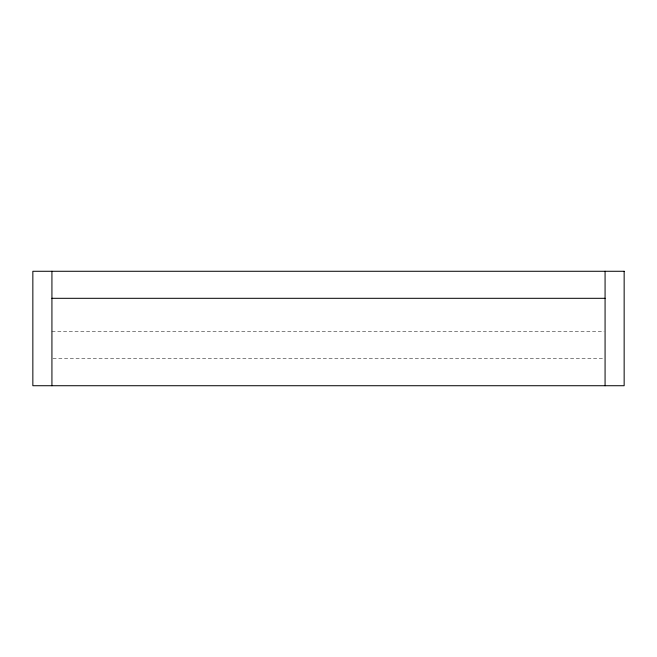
<?xml version="1.0" encoding="UTF-8"?>
<svg xmlns="http://www.w3.org/2000/svg" width="657" height="657" viewBox="0 0 657 657"><rect width="100%" height="100%" fill="white"/><g stroke="black" fill="none" stroke-linecap="round" stroke-linejoin="round"><path stroke-width="0.49" stroke-dasharray="3.29 2.46" d="M51.928 331.654L604.046 331.654M52.954 358.689L604.046 358.689"/><path stroke-width="0.99" d="M51.928 298.311L605.072 298.311M605.072 271.275L605.072 385.725M51.928 271.275L51.928 385.725M624.15 271.275L32.85 271.275L32.85 385.725L624.15 385.725L624.15 271.275"/></g></svg>
